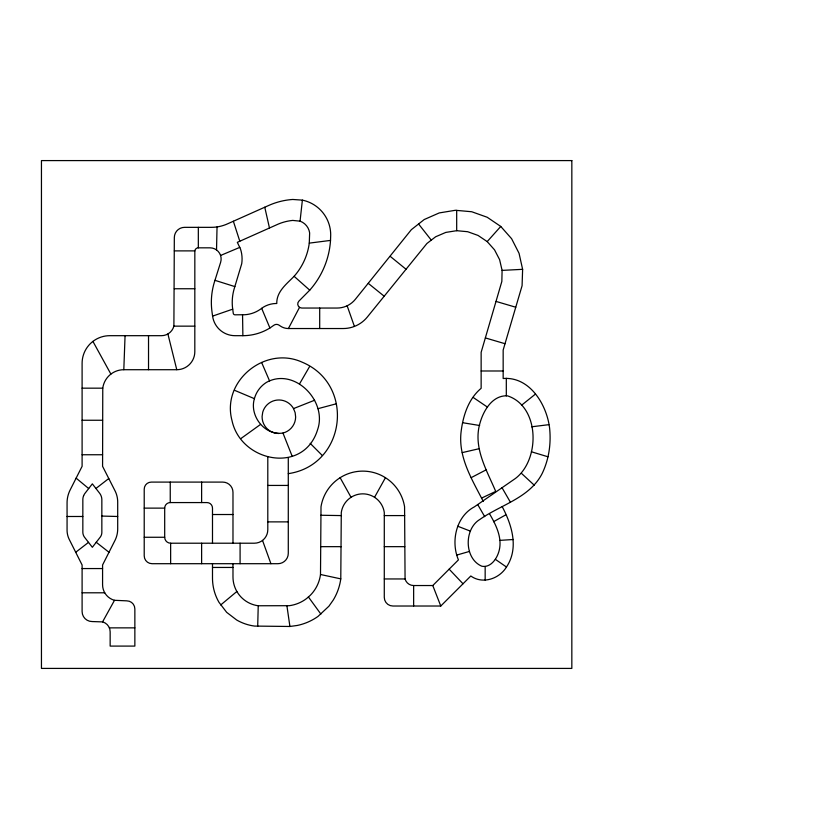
<?xml version="1.0" encoding="UTF-8"?>
<svg xmlns="http://www.w3.org/2000/svg" width="829" height="829" viewBox="0 0 829 829"><rect width="100%" height="100%" fill="white"/><g stroke="black" fill="none" stroke-linecap="round" stroke-linejoin="round"><path stroke-width="1.24" d="M216.524 249.933L217.043 226.928M174.328 250.886L194.836 250.886A3.523 3.523 0 0 1 198.328 247.83L209.996 247.83A11.14 11.14 0 0 1 220.628 262.316L214.96 280.337A69.335 69.335 0 0 0 211.996 311.797L212.587 316.118A22.632 22.632 0 0 0 235.011 335.683L242.876 335.683A51.377 51.377 0 0 0 269.912 327.994L273.808 325.3A4.497 4.497 0 0 1 279.021 325.144L280.513 326.139A14.248 14.248 0 0 0 288.409 328.533L343.175 328.533A31.098 31.098 0 0 0 367.299 317.061L426.914 243.498L435.66 236.762L445.795 232.41L456.686 230.69L467.67 231.716L478.053 235.436L487.203 241.602L494.53 249.84L499.607 259.643L502.094 270.389L501.846 281.414L481.141 352.325L481.141 388.314C468.002 399.246 462.696 416.832 460.934 433.287C458.603 458.354 472.416 480.115 483.286 501.483M257.705 626.289L258.233 605.761A29.046 29.046 0 0 1 232.98 576.974L232.98 563.627M489.556 513.845C496.509 525.762 503.545 539.959 498.084 553.896C495.607 560.445 489.732 567.782 481.898 566.248C464.178 558.808 463.857 528.985 479.867 519.441C500.789 504.768 529.752 497.856 542.156 473.525C548.943 459.411 551.212 443.66 549.606 428.147C546.777 404.676 529.835 376.418 503.162 378.501L503.162 350.025L522.083 285.715L522.622 269.332L519.058 253.322L511.617 238.721L500.757 226.441L487.183 217.25L471.742 211.747L455.411 210.276L439.235 212.929L424.23 219.53L411.35 229.674L355.258 299.414A23.43 23.43 0 0 1 337.092 308.046L301.777 308.046A4.062 4.062 0 0 1 298.917 301.103L309.735 290.171A83.263 83.263 0 0 0 330.522 240.41L330.698 234.918A35.533 35.533 0 0 0 302.378 200.131L292.72 199.468A70.9 70.9 0 0 0 268.689 205.468L228.037 223.623A39.429 39.429 0 0 1 211.312 227.343L184.566 227.343A10.238 10.238 0 0 0 174.328 237.591L173.893 326.149A12.87 12.87 0 0 1 161.458 335.683L109.76 335.683A27.658 27.658 0 0 0 82.102 363.34L82.102 466.323L70.154 489.96A28.777 28.777 0 0 0 68.133 495.182L67.843 496.27A28.777 28.777 0 0 0 67.066 502.944L67.066 530.042A21.233 21.233 0 0 0 67.636 534.943L67.843 535.741A21.233 21.233 0 0 0 69.325 539.575L82.102 564.984L82.102 611.533A10.01 10.01 0 0 0 92.112 621.553L102.568 621.895A10.238 10.238 0 0 1 110.153 631.791L110.153 646.092L134.858 646.092L134.858 608.942A8.093 8.093 0 0 0 126.764 600.849L114.506 600.3A16.093 16.093 0 0 1 102.578 584.756L102.578 564.984L114.889 540.622A26.082 26.082 0 0 0 116.723 535.897L116.982 534.912A26.082 26.082 0 0 0 117.697 528.861L117.697 502.073A25.057 25.057 0 0 0 117.003 496.25L116.754 495.296A25.057 25.057 0 0 0 114.982 490.737L102.578 466.323L102.765 388.169A21.233 21.233 0 0 1 123.811 369.713L176.774 369.713A18.041 18.041 0 0 0 194.815 351.672L194.836 250.886M123.811 369.713L125.065 335.683M502.208 506.674C511.928 524.975 519.068 548.207 506.467 567.036C499.276 578.849 482.561 584.549 470.81 575.989L440.779 606.02L392.925 606.02A8.632 8.632 0 0 1 384.283 597.377L384.293 512.498A21.72 21.72 0 0 0 341.289 512.498L340.781 578.87A55.263 55.263 0 0 1 333.268 600.03L328.926 606.196L317.953 616.465A55.263 55.263 0 0 1 297.373 625.439L289.912 626.475L254.555 626.082A48.372 48.372 0 0 1 236.679 620.009L226.659 612.33L218.98 602.31A48.372 48.372 0 0 1 212.493 578.124L212.493 563.627M258.233 605.761L289.29 605.698A36.248 36.248 0 0 0 306.626 598.517L310.191 595.398A36.248 36.248 0 0 0 320.502 574.497L321.01 506.768A42.31 42.31 0 0 1 404.573 506.768L405.07 578.953A8.87 8.87 0 0 0 413.64 585.533L432.779 585.533L458.437 559.876C450.665 541.648 455.96 516.508 474.385 506.851L515.317 478.551C540.332 459.805 539.938 406.345 507.441 395.837C492.685 395.07 483.742 410.086 480.146 422.521C472.634 446.976 486.54 469.742 495.721 491.41L481.576 498.105M309.279 243.125L309.642 232.928A14.611 14.611 0 0 0 300.057 221.156L292.699 220.421A50.02 50.02 0 0 0 278.554 223.954L237.322 242.337L240.451 248.866A32.082 32.082 0 0 1 241.726 263.715L234.192 288.751A48.455 48.455 0 0 0 232.462 307.124L233.26 313.289A1.762 1.762 0 0 0 235.011 314.813L244.752 314.74A30.486 30.486 0 0 0 260.482 309.196L263.384 307.144A25.398 25.398 0 0 1 275.777 303.497L276.772 303.518C276.471 291.57 286.606 284.005 294.108 276.306A62.372 62.372 0 0 0 309.279 243.125L330.522 240.41M300.057 221.156L302.378 200.131M288.285 473.649C345.942 465.287 355.796 384.501 302.098 362.159C265.342 345.392 221.302 380.832 231.996 420.531C240.783 462.199 303.953 474.82 317.631 429.557C327.579 400.977 294.254 366.905 266.441 382.397A27.751 27.751 0 0 0 254.399 398.666C249.177 415.857 264.814 435.961 282.958 433.039A16.777 16.777 0 0 0 295.642 417.018L295.145 412.666L293.528 408.593A16.777 16.777 0 0 0 262.731 412.168L262.088 416.51A16.777 16.777 0 0 0 270.254 431.163L274.275 432.904L278.617 433.536M288.409 328.533L299.518 307.362M102.568 621.895L114.506 600.3M374.542 497.296L385.444 477.701M299.538 383.91L309.611 366.511M487.203 241.602L500.757 226.441M220.732 604.942L236.866 591.491M521.876 404.977L535.399 394.127M95.936 488.488L108.775 478.53M75.708 552.28L88.506 542.373M240.938 438.52L260.534 424.438M493.535 521.71L505.7 514.892M471.204 477.639L486.478 469.67M220.576 255.467L239.809 247.363M293.528 408.593L314.595 400.241M212.587 316.118L232.7 309.165M456.561 555.129L469.473 551.42M317.942 408.687L336.315 403.785M462.24 452.613L479.027 448.727M531.607 426.8L548.798 424.676M500.011 540.363L513.389 539.503M502.094 270.389L522.622 269.332M174.328 288.751L194.815 288.751M173.893 326.149L194.815 326.149M481.141 370.988L503.162 370.988M82.102 388.169L102.765 388.169M82.102 420.251L102.578 420.251M82.102 454.748L102.578 454.748M267.798 485.431L288.285 485.431M267.798 456.934L267.798 529.741A13.471 13.471 0 0 1 254.327 543.213L170.639 543.213A5.948 5.948 0 0 1 164.691 537.265L164.691 508.125A5.544 5.544 0 0 1 170.246 502.571L206.991 502.571A5.513 5.513 0 0 1 212.493 508.084L212.493 543.213M144.215 508.125L164.691 508.125M212.493 514.519L232.98 514.519M384.293 515.586L404.718 515.586M67.066 516.488L82.838 516.488M267.798 521.876L288.285 521.876M144.215 537.265L164.691 537.265M320.813 546.663L341.299 546.663M384.283 546.663L404.77 546.663M212.493 567.45L232.98 567.45M82.102 568.559L102.578 568.559M384.283 578.953L405.07 578.953M82.102 592.797L104.734 592.797M109.376 627.864L134.858 627.864M320.864 515.255L341.289 515.586M101.843 516.073L117.697 516.488M462.675 422.717L479.659 425.505M320.502 574.497L340.781 578.87M496.115 301.445L515.762 307.227M485.379 337.931L505.027 343.714M531.379 451.774L548 456.789M214.96 280.337L234.876 286.596M457.732 526.228L470.271 531.088M234.42 390.252L254.399 398.666M473.152 397.433L487.493 407.143M495.359 559.326L506.467 567.036M96.237 542.28L109.003 552.28M368.304 283.383L384.231 296.254M390.262 256.399L406.148 269.332M76.133 478.136L88.693 488.55M294.108 276.306L309.735 290.171M521.4 473.307L534.259 485.203M310.181 443.339L322.201 455.39M449.152 569.16L463.007 583.782M418.572 223.985L431.287 240.13M308.409 596.953L320.875 614.082M502.042 487.732L510.218 501.897M477.722 504.55L484.706 516.643M340.128 477.701L351.04 497.296M92.921 341.403L110.889 374.097M261.622 362.46L269.57 380.936M261.663 308.315L269.912 327.994M282.958 433.039L292.171 456.251M432.779 585.533L440.779 606.02M262.524 540.425L270.917 563.699M347.144 305.777L354.418 326.429M233.363 221.239L239.799 241.229M167.893 333.963L176.774 369.713M264.762 207.219L269.466 227.975M286.927 605.854L289.912 626.475M242.555 314.813L242.876 335.683M506.312 378.314L506.312 395.899M485.162 566.466L485.162 580.103M456.686 210.39L456.686 230.69M413.64 585.533L413.64 606.02M319.693 308.046L319.693 328.533M288.285 457.67L288.285 553.316A10.373 10.373 0 0 1 277.902 563.699L152.059 563.699A7.844 7.844 0 0 1 144.215 555.844L144.215 489.151A7.067 7.067 0 0 1 151.272 482.095L222.742 482.095A10.238 10.238 0 0 1 232.98 492.333L232.98 543.213M240.089 543.213L240.089 563.699M201.623 482.095L201.623 502.571M201.623 543.213L201.623 563.699M198.328 227.343L198.328 247.83M170.639 543.213L170.639 563.699M170.246 482.095L170.246 502.571M148.526 335.683L148.526 369.713M83.615 495.732L83.408 496.281A10.487 10.487 0 0 0 82.838 499.68L82.838 532.083A8.736 8.736 0 0 0 83.314 534.912L83.48 535.368A8.736 8.736 0 0 0 84.682 537.441L92.34 547.295L100.133 537.275A8.103 8.103 0 0 0 101.242 535.347L101.407 534.923A8.103 8.103 0 0 0 101.843 532.301L101.843 499.835A10.953 10.953 0 0 0 101.252 496.281L101.034 495.721A10.953 10.953 0 0 0 99.532 493.12L92.34 483.856L85.045 493.245A10.487 10.487 0 0 0 83.615 495.732M571.834 160.588L41.45 160.588L41.45 668.412L571.834 668.412L571.834 160.588"/></g></svg>
